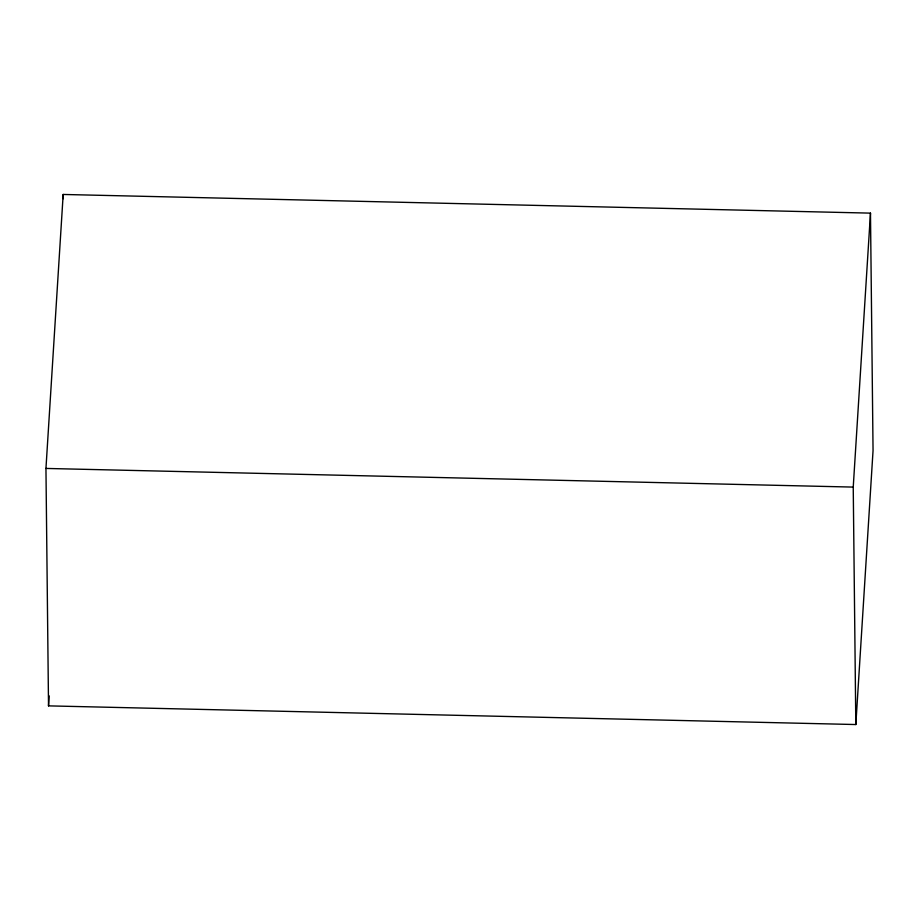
<?xml version="1.0" encoding="UTF-8"?>
<svg xmlns="http://www.w3.org/2000/svg" width="919" height="919" viewBox="0 0 919 919"><rect width="100%" height="100%" fill="white"/><g stroke="black" fill="none" stroke-linecap="round" stroke-linejoin="round"><path stroke-width="1.38" d="M45.95 468.437L63.181 194.46L870.477 213.128L873.05 450.563L855.819 724.54L48.523 705.872L45.95 468.437L853.234 487.093L870.477 213.128M48.523 705.872L49.155 695.878M853.234 487.093L855.819 724.54M63.181 194.46L63.239 198.757"/></g></svg>
